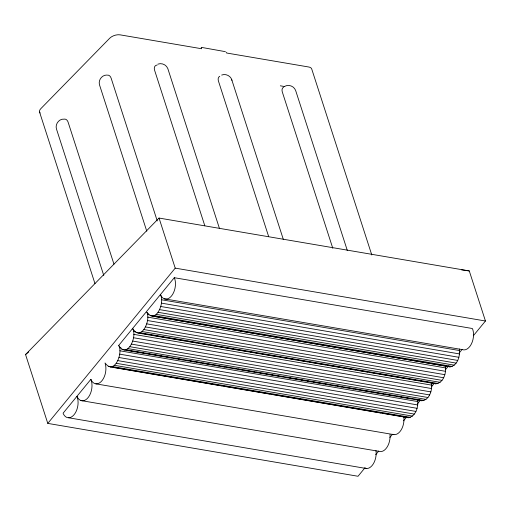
<?xml version="1.0" encoding="UTF-8"?>
<svg xmlns="http://www.w3.org/2000/svg" width="511" height="511" viewBox="0 0 511 511"><rect width="100%" height="100%" fill="white"/><g stroke="black" fill="none" stroke-linecap="round" stroke-linejoin="round"><path stroke-width="0.77" d="M132.636 328.452C140.87 342.338 151.199 320.231 146.829 312.221C155.957 324.715 165.162 302.25 160.384 294.649L118.712 345.423C123.4 353.146 114.138 375.732 105.036 362.938L105.617 365.231A13.126 7.895 -80.3 0 1 101.018 381.755A13.126 7.895 -80.3 0 1 90.875 379.341L77.027 396.217L77.563 397.501A13.126 7.895 -80.3 0 0 88.492 397.111A13.126 7.895 -80.3 0 0 90.875 379.341M152.035 316.073L450.108 366.872C457.799 365.493 460.277 355.739 459.383 348.987M110.191 366.924L408.263 417.723C415.986 416.497 418.509 406.724 417.672 399.998M137.855 333.012L435.928 383.812C444.014 382.694 446.499 372.308 445.407 365.384M118.763 345.596C127.36 359.156 137.363 336.762 132.764 328.854M123.777 349.952L421.843 400.752C429.738 399.972 432.389 389.944 431.61 383.231M365.103 467.642L358.026 476.265L47.785 423.395L175.216 268.128L159.042 218.056L469.277 270.932L485.45 321.004L473.314 335.791M174.283 277.709L160.486 294.515L160.978 295.722A13.126 7.895 -80.3 0 0 171.44 296.067A13.126 7.895 -80.3 0 0 174.851 279.108L174.283 277.709L472.349 328.509L472.924 329.908A13.126 7.895 -80.3 0 1 471.187 344.357A13.126 7.895 -80.3 0 1 462.378 349.62L164.306 298.82M375.726 454.701L378.76 451.002M389.88 437.448L392.41 434.369M403.537 420.815L406.571 417.117M417.691 403.562L420.221 400.483M431.348 386.929L434.376 383.231M445.503 369.677L448.537 365.978M459.159 353.037L462.187 349.345M47.785 423.395L25.55 354.545L159.042 218.056M25.55 354.545L28.635 352.028M284.889 86.244C288.83 84.149 294.17 86.282 295.639 90.492L347.32 250.492M221.665 75.06C225.805 73.354 230.972 75.973 231.956 80.361M157.861 64.15C161.674 62.642 166.343 64.718 167.8 68.538L219.475 228.532M106.671 75.06C101.842 75.021 98.112 80.265 99.504 84.845L146.772 231.196M461.407 269.827L469.277 270.932M201.174 47.331L225.37 51.656M175.216 268.128L485.45 321.004M161.533 299.759L459.606 350.559M161.431 303.132L459.504 353.931M160.786 306.491L458.859 357.291M159.643 309.628L457.715 360.421M158.084 312.31L456.157 363.11M156.206 314.361L454.279 365.161M147.264 313.952L148.835 314.22M154.143 315.645L452.216 366.444M150.023 315.613L450.108 366.872M147.641 317.133L445.713 367.933M147.468 320.518L445.541 371.318M146.759 323.865L444.826 374.665M145.558 326.951L443.625 377.75M143.949 329.563L442.015 380.363M142.039 331.524L440.112 382.324M133.403 331.147L135.766 331.55M139.963 332.699L438.029 383.499M135.869 332.444L137.44 332.712M139.018 332.98L142.946 333.645M144.517 333.913L146.095 334.181M147.666 334.45L149.238 334.718M150.809 334.986L152.387 335.254M153.958 335.523L164.184 337.266M165.756 337.535L167.327 337.803M168.898 338.071L185.416 340.888M186.988 341.156L194.065 342.357M195.643 342.625L197.214 342.894M198.785 343.162L200.357 343.43M201.934 343.699L209.012 344.906M210.583 345.174L212.154 345.442M213.732 345.711L215.303 345.979M216.875 346.247L233.393 349.064M234.964 349.332L245.191 351.07M246.762 351.338L248.333 351.606M249.905 351.875L253.839 352.545M255.411 352.814L256.982 353.082M258.56 353.35L260.131 353.618M261.702 353.887L263.274 354.155M264.851 354.423L278.22 356.704M279.792 356.972L281.363 357.24M282.941 357.508L296.31 359.782M297.881 360.051L304.958 361.258M306.53 361.526L308.107 361.794M309.679 362.063L311.25 362.331M312.821 362.599L323.048 364.343M324.619 364.611L326.197 364.88M327.768 365.148L329.34 365.416M330.911 365.684L344.28 367.958M345.858 368.227L356.078 369.97M357.655 370.239L359.227 370.507M360.798 370.775L367.875 371.982M369.447 372.251L371.024 372.519M372.596 372.787L374.167 373.056M375.738 373.324L377.316 373.592M378.887 373.86L392.256 376.134M393.828 376.403L407.203 378.683M408.774 378.951L415.852 380.158M417.423 380.427L418.994 380.695M420.572 380.963L422.143 381.232M423.715 381.5L425.286 381.768M426.864 382.036L435.928 383.812M133.735 334.36L431.808 385.16M133.518 337.745L431.591 388.545M132.764 341.08L430.837 391.88M131.525 344.133L429.598 394.933M129.89 346.701L427.956 397.501M127.961 348.604L426.033 399.404M119.389 347.621L120.966 347.889M125.872 349.709L423.945 400.509M121.803 349.307L123.375 349.575M127.309 350.246L128.881 350.514M130.452 350.782L132.03 351.044M133.601 351.312L135.172 351.581M136.744 351.849L138.321 352.117M142.25 352.788L143.821 353.056M145.399 353.325L146.97 353.593M148.541 353.861L150.113 354.129M151.69 354.398L153.262 354.666M154.833 354.934L161.91 356.141M163.488 356.41L165.059 356.678M166.631 356.946L168.202 357.215M175.286 358.422L176.857 358.69M178.428 358.958L180 359.22M181.577 359.488L183.149 359.757M190.226 360.964L191.797 361.232M193.369 361.501L194.947 361.769M196.518 362.037L198.089 362.305M199.66 362.574L201.238 362.842M202.81 363.11L209.887 364.317M211.458 364.586L213.036 364.854M214.607 365.122L216.179 365.391M217.75 365.659L219.328 365.927M223.256 366.598L224.827 366.866M226.405 367.134L227.976 367.403M238.203 369.14L239.774 369.408M241.345 369.677L242.917 369.945M244.494 370.213L246.066 370.481M247.637 370.75L249.208 371.018M250.786 371.286L254.714 371.957M256.292 372.225L257.863 372.493M259.435 372.762L261.006 373.03M262.584 373.298L264.155 373.567M265.726 373.835L267.298 374.103M268.875 374.371L272.804 375.042M274.375 375.31L275.953 375.579M277.524 375.847L279.095 376.109M286.173 377.316L287.75 377.584M289.322 377.853L290.893 378.121M292.464 378.389L294.042 378.657M295.614 378.926L297.185 379.194M301.12 379.865L302.691 380.133M304.262 380.401L305.834 380.669M307.411 380.938L308.983 381.206M310.554 381.474L312.125 381.743M313.703 382.011L315.274 382.279M316.846 382.547L320.78 383.218M322.352 383.486L323.923 383.755M325.501 384.023L327.072 384.285M328.643 384.553L330.215 384.821M334.149 385.492L335.721 385.76M337.298 386.029L338.87 386.297M340.441 386.565L342.012 386.833M349.09 388.041L350.667 388.309M352.239 388.577L353.81 388.845M355.381 389.114L356.959 389.382M358.53 389.65L360.102 389.919M361.673 390.187L363.251 390.455M364.822 390.723L368.757 391.394M370.328 391.662L371.899 391.931M373.471 392.199L375.048 392.467M376.62 392.729L378.191 392.997M379.762 393.266L383.697 393.936M385.268 394.205L386.84 394.473M388.417 394.741L389.989 395.009M397.066 396.217L398.637 396.485M400.215 396.753L401.787 397.021M403.358 397.29L404.929 397.558M406.507 397.826L408.078 398.095M409.65 398.363L411.221 398.631M415.156 399.302L416.727 399.57M418.298 399.838L419.876 400.107M119.81 350.782L417.883 401.582M119.683 354.155L417.749 404.955M119.006 357.515L417.078 408.315M117.843 360.625L415.916 411.425M116.259 363.283L414.332 414.082M114.368 365.301L412.441 416.101M112.299 366.54L410.371 417.34M108.191 366.413L111.341 366.949M112.912 367.217L159.311 375.125M160.882 375.393L222.228 385.85M223.805 386.118L270.204 394.026M271.775 394.294L381.097 412.926M382.669 413.195L405.478 417.078M95.832 383.838L393.904 434.637M80.91 400.547L378.983 451.347A13.126 7.895 -80.3 0 0 389.995 434.561M68.653 417.774L366.719 468.574M280.315 85.81L284.729 86.576M406.264 417.212L408.263 417.723M420.534 400.317L421.843 400.752M226.13 52.243L226.571 52.997L308.689 66.992A7.722 4.043 -17.9 0 1 311.729 69.011L371.791 254.963M332.789 248.276L282.34 92.069A7.729 4.663 44.4 0 1 283.637 87.17M231.63 79.352L283.394 239.602M268.69 236.638L218.478 81.185A7.722 4.656 44.4 0 1 219.768 76.286M201.398 48.028L201.628 48.743L120.117 34.85A7.722 4.043 -17.9 0 0 109.724 38.216L40.829 108.664A7.722 4.05 -17.9 0 0 40.139 112.995M204.815 225.753L154.609 70.301A7.722 4.656 44.4 0 1 157.164 65.025M157.241 220.905L111.194 78.349A7.722 4.644 -80.3 0 0 107.284 75.136M113.959 264.149L68.161 122.346A7.691 4.625 -80.3 0 0 65.459 119.223A7.825 4.701 -80.3 0 0 64.239 119.146C59.078 118.546 54.824 124.288 56.51 129.13L103.778 275.48M39.564 112.081L94.969 283.605M403.792 416.644A13.126 7.895 -80.3 0 1 401.014 430.166A13.126 7.895 -80.3 0 1 392.576 434.267M375.968 450.523A13.126 7.895 -80.3 0 1 373.177 464.09A13.126 7.895 -80.3 0 1 364.707 468.146M76.918 396.351L63.108 413.175L63.409 414.012A13.126 7.895 -80.3 0 0 73.782 415.047A13.126 7.895 -80.3 0 0 77.595 398.203L76.918 396.351"/></g></svg>
